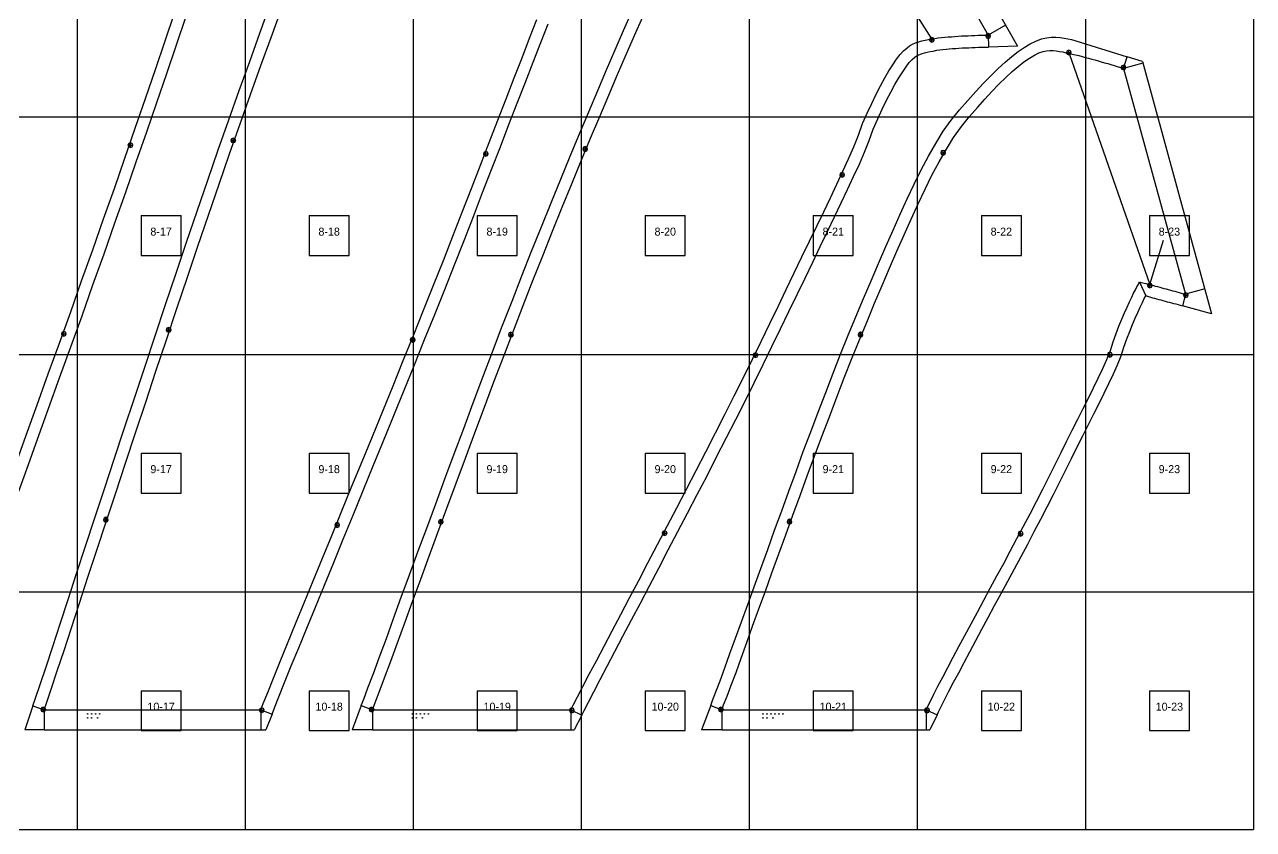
# Model space of a CAD drawing. Header units: metres. Extents: x 0 to 4830, y -2970 to 0.
# Drawn here: x 3294 to 4830, y -2970 to -1964 of the extents above; entities that cross this region are included whole.
import ezdxf
from ezdxf.enums import TextEntityAlignment as Align

# ---------------------------------------------------------------- set-up
doc = ezdxf.new("R2010")
doc.units = ezdxf.units.M
for name, color, linetype in [('default', 7, 'Continuous'), ('mcircles', 7, 'Continuous'), ('TEXTLAYER', 7, 'Continuous')]:
    doc.layers.add(name, color=color, linetype=linetype)

msp = doc.modelspace()

# ---------------------------------------------------------------- linework, layer by layer
at = {"color": 9}
for p, q in [((3360, -1782), (3360, -2079)), ((3360, -1782), (3360, -2079)), ((3570, -1782), (3570, -2079)), ((3570, -1782), (3570, -2079)), ((3780, -1782), (3780, -2079)), ((3780, -1782), (3780, -2079)), ((3990, -1782), (3990, -2079)), ((3990, -1782), (3990, -2079)), ((4200, -1782), (4200, -2079)), ((4200, -1782), (4200, -2079)), ((4410, -1782), (4410, -2079)), ((4410, -1782), (4410, -2079)), ((4620, -1782), (4620, -2079)), ((4620, -1782), (4620, -2079)), ((4830, -1782), (4830, -2079)), ((3150, -2079), (3360, -2079)), ((3150, -2079), (3360, -2079)), ((3360, -2079), (3570, -2079)), ((3360, -2079), (3360, -2376)), ((3360, -2079), (3570, -2079)), ((3360, -2079), (3360, -2376)), ((3570, -2079), (3780, -2079)), ((3570, -2079), (3570, -2376)), ((3570, -2079), (3780, -2079)), ((3570, -2079), (3570, -2376)), ((3780, -2079), (3990, -2079)), ((3780, -2079), (3780, -2376)), ((3780, -2079), (3990, -2079)), ((3780, -2079), (3780, -2376)), ((3990, -2079), (4200, -2079)), ((3990, -2079), (3990, -2376)), ((3990, -2079), (4200, -2079)), ((3990, -2079), (3990, -2376)), ((4200, -2079), (4410, -2079)), ((4200, -2079), (4200, -2376)), ((4200, -2079), (4410, -2079)), ((4200, -2079), (4200, -2376)), ((4410, -2079), (4620, -2079)), ((4410, -2079), (4410, -2376)), ((4410, -2079), (4620, -2079)), ((4410, -2079), (4410, -2376)), ((4620, -2079), (4830, -2079)), ((4620, -2079), (4620, -2376)), ((4620, -2079), (4830, -2079)), ((4620, -2079), (4620, -2376)), ((4830, -2079), (4830, -2376)), ((3440, -2202.5), (3490, -2202.5)), ((3440, -2202.5), (3440, -2252.5)), ((3490, -2252.5), (3490, -2202.5)), ((3650, -2202.5), (3700, -2202.5)), ((3650, -2202.5), (3650, -2252.5)), ((3700, -2252.5), (3700, -2202.5)), ((3860, -2202.5), (3910, -2202.5)), ((3860, -2202.5), (3860, -2252.5)), ((3910, -2252.5), (3910, -2202.5)), ((4070, -2202.5), (4120, -2202.5)), ((4070, -2202.5), (4070, -2252.5)), ((4120, -2252.5), (4120, -2202.5)), ((4280, -2202.5), (4330, -2202.5)), ((4280, -2202.5), (4280, -2252.5)), ((4330, -2252.5), (4330, -2202.5)), ((4490, -2202.5), (4540, -2202.5)), ((4490, -2202.5), (4490, -2252.5)), ((4540, -2252.5), (4540, -2202.5)), ((4700, -2202.5), (4750, -2202.5)), ((4700, -2202.5), (4700, -2252.5)), ((4750, -2252.5), (4750, -2202.5)), ((3440, -2252.5), (3490, -2252.5)), ((3650, -2252.5), (3700, -2252.5)), ((3860, -2252.5), (3910, -2252.5)), ((4070, -2252.5), (4120, -2252.5)), ((4280, -2252.5), (4330, -2252.5)), ((4490, -2252.5), (4540, -2252.5)), ((4700, -2252.5), (4750, -2252.5)), ((3150, -2376), (3360, -2376)), ((3150, -2376), (3360, -2376)), ((3360, -2376), (3570, -2376)), ((3360, -2376), (3360, -2673)), ((3360, -2376), (3570, -2376)), ((3360, -2376), (3360, -2673)), ((3570, -2376), (3780, -2376)), ((3570, -2376), (3570, -2673)), ((3570, -2376), (3780, -2376)), ((3570, -2376), (3570, -2673)), ((3780, -2376), (3990, -2376)), ((3780, -2376), (3780, -2673)), ((3780, -2376), (3990, -2376)), ((3780, -2376), (3780, -2673)), ((3990, -2376), (4200, -2376)), ((3990, -2376), (3990, -2673)), ((3990, -2376), (4200, -2376)), ((3990, -2376), (3990, -2673)), ((4200, -2376), (4410, -2376)), ((4200, -2376), (4200, -2673)), ((4200, -2376), (4410, -2376)), ((4200, -2376), (4200, -2673)), ((4410, -2376), (4620, -2376)), ((4410, -2376), (4410, -2673)), ((4410, -2376), (4620, -2376)), ((4410, -2376), (4410, -2673)), ((4620, -2376), (4830, -2376)), ((4620, -2376), (4620, -2673)), ((4620, -2376), (4830, -2376)), ((4620, -2376), (4620, -2673)), ((4830, -2376), (4830, -2673)), ((3440, -2499.5), (3490, -2499.5)), ((3440, -2499.5), (3440, -2549.5)), ((3490, -2549.5), (3490, -2499.5)), ((3650, -2499.5), (3700, -2499.5)), ((3650, -2499.5), (3650, -2549.5)), ((3700, -2549.5), (3700, -2499.5)), ((3860, -2499.5), (3910, -2499.5)), ((3860, -2499.5), (3860, -2549.5)), ((3910, -2549.5), (3910, -2499.5)), ((4070, -2499.5), (4120, -2499.5)), ((4070, -2499.5), (4070, -2549.5)), ((4120, -2549.5), (4120, -2499.5)), ((4280, -2499.5), (4330, -2499.5)), ((4280, -2499.5), (4280, -2549.5)), ((4330, -2549.5), (4330, -2499.5)), ((4490, -2499.5), (4540, -2499.5)), ((4490, -2499.5), (4490, -2549.5)), ((4540, -2549.5), (4540, -2499.5)), ((4700, -2499.5), (4750, -2499.5)), ((4700, -2499.5), (4700, -2549.5)), ((4750, -2549.5), (4750, -2499.5)), ((3440, -2549.5), (3490, -2549.5)), ((3650, -2549.5), (3700, -2549.5)), ((3860, -2549.5), (3910, -2549.5)), ((4070, -2549.5), (4120, -2549.5)), ((4280, -2549.5), (4330, -2549.5)), ((4490, -2549.5), (4540, -2549.5)), ((4700, -2549.5), (4750, -2549.5)), ((3150, -2673), (3360, -2673)), ((3150, -2673), (3360, -2673)), ((3360, -2673), (3570, -2673)), ((3360, -2673), (3360, -2970)), ((3360, -2673), (3570, -2673)), ((3360, -2673), (3360, -2970)), ((3570, -2673), (3780, -2673)), ((3570, -2673), (3570, -2970)), ((3570, -2673), (3780, -2673)), ((3570, -2673), (3570, -2970)), ((3780, -2673), (3990, -2673)), ((3780, -2673), (3780, -2970)), ((3780, -2673), (3990, -2673)), ((3780, -2673), (3780, -2970)), ((3990, -2673), (4200, -2673)), ((3990, -2673), (3990, -2970)), ((3990, -2673), (4200, -2673)), ((3990, -2673), (3990, -2970)), ((4200, -2673), (4410, -2673)), ((4200, -2673), (4200, -2970)), ((4200, -2673), (4410, -2673)), ((4200, -2673), (4200, -2970)), ((4410, -2673), (4620, -2673)), ((4410, -2673), (4410, -2970)), ((4410, -2673), (4620, -2673)), ((4410, -2673), (4410, -2970)), ((4620, -2673), (4830, -2673)), ((4620, -2673), (4620, -2970)), ((4620, -2673), (4830, -2673)), ((4620, -2673), (4620, -2970)), ((4830, -2673), (4830, -2970)), ((3440, -2796.5), (3490, -2796.5)), ((3440, -2796.5), (3440, -2846.5)), ((3490, -2846.5), (3490, -2796.5)), ((3650, -2796.5), (3700, -2796.5)), ((3650, -2796.5), (3650, -2846.5)), ((3700, -2846.5), (3700, -2796.5)), ((3860, -2796.5), (3910, -2796.5)), ((3860, -2796.5), (3860, -2846.5)), ((3910, -2846.5), (3910, -2796.5)), ((4070, -2796.5), (4120, -2796.5)), ((4070, -2796.5), (4070, -2846.5)), ((4120, -2846.5), (4120, -2796.5)), ((4280, -2796.5), (4330, -2796.5)), ((4280, -2796.5), (4280, -2846.5)), ((4330, -2846.5), (4330, -2796.5)), ((4490, -2796.5), (4540, -2796.5)), ((4490, -2796.5), (4490, -2846.5)), ((4540, -2846.5), (4540, -2796.5)), ((4700, -2796.5), (4750, -2796.5)), ((4700, -2796.5), (4700, -2846.5)), ((4750, -2846.5), (4750, -2796.5)), ((3440, -2846.5), (3490, -2846.5)), ((3650, -2846.5), (3700, -2846.5)), ((3860, -2846.5), (3910, -2846.5)), ((4070, -2846.5), (4120, -2846.5)), ((4280, -2846.5), (4330, -2846.5)), ((4490, -2846.5), (4540, -2846.5)), ((4700, -2846.5), (4750, -2846.5)), ((3150, -2970), (3360, -2970)), ((3360, -2970), (3570, -2970)), ((3570, -2970), (3780, -2970)), ((3780, -2970), (3990, -2970)), ((3990, -2970), (4200, -2970)), ((4200, -2970), (4410, -2970)), ((4410, -2970), (4620, -2970)), ((4620, -2970), (4830, -2970))]:
    msp.add_line(p, q, dxfattribs=at)
at = {"layer": 'default', "color": 7, "linetype": 'Continuous'}
for p, q in [((4380.3, -1716.7), (4535.2, -1990.8)), ((4268.2, -1730), (4427.9, -1981.5)), ((4359.9, -1731.5), (4498.5, -1976.7)), ((3470, -1984.1), (3481.8, -1949.4)), ((3588.4, -1974.5), (3600.8, -1939.9)), ((3602.5, -1979.6), (3615, -1945)), ((4042.8, -1971.1), (4053.2, -1947.9)), ((3484.1, -1989), (3496, -1954.2)), ((3925.5, -1980.7), (3934.6, -1957.4)), ((3939.5, -1986.2), (3948.6, -1962.8)), ((4056.6, -1977.1), (4066.9, -1954.1)), ((4520.2, -1964.4), (4498.5, -1976.7)), ((3575.7, -2010), (3588.4, -1974.5)), ((3589.8, -2015), (3602.5, -1979.6)), ((3916, -2005.1), (3925.5, -1980.7)), ((4032.3, -1995.2), (4042.8, -1971.1)), ((4046.1, -2001.1), (4056.6, -1977.1)), ((4426, -1980.5), (4425.1, -1982.7)), ((4428.1, -1979.7), (4426, -1980.5)), ((4427.9, -1981.5), (4432, -1980.9)), ((4430.3, -1980.5), (4428.1, -1979.7)), ((4428.1, -1985.7), (4428.1, -1979.7)), ((4431.1, -1982.7), (4430.3, -1980.5)), ((4432, -1980.9), (4436.2, -1980.4)), ((4436.2, -1980.4), (4440.3, -1979.9)), ((4440.3, -1979.9), (4444.4, -1979.5)), ((4444.4, -1979.5), (4448.6, -1979.1)), ((4448.6, -1979.1), (4452.7, -1978.8)), ((4452.7, -1978.8), (4456.9, -1978.5)), ((4456.9, -1978.5), (4461, -1978.2)), ((4461, -1978.2), (4465.2, -1977.9)), ((4465.2, -1977.9), (4469.3, -1977.7)), ((4469.3, -1977.7), (4473.5, -1977.5)), ((4473.5, -1977.5), (4477.7, -1977.3)), ((4477.7, -1977.3), (4481.8, -1977.2)), ((4481.8, -1977.2), (4486, -1977)), ((4486, -1977), (4490.2, -1976.9)), ((4490.2, -1976.9), (4494.3, -1976.8)), ((4494.3, -1976.8), (4498.5, -1976.7)), ((4496.4, -1975.8), (4495.5, -1977.9)), ((4495.5, -1977.9), (4496.4, -1980)), ((4495.5, -1977.9), (4501.5, -1977.9)), ((4498.5, -1974.9), (4496.4, -1975.8)), ((4496.4, -1980), (4498.5, -1980.9)), ((4500.6, -1975.8), (4498.5, -1974.9)), ((4498.5, -1980.9), (4498.5, -1974.9)), ((4498.5, -1976.7), (4498.8, -1991.7)), ((4498.5, -1980.9), (4500.6, -1980)), ((4501.5, -1977.9), (4500.6, -1975.8)), ((4500.6, -1980), (4501.5, -1977.9)), ((4565.2, -1981.5), (4571.4, -1980.1)), ((4571.4, -1980.1), (4577.5, -1979.4)), ((4577.5, -1979.4), (4583.2, -1979.4)), ((4583.2, -1979.4), (4588.5, -1979.9)), ((4588.5, -1979.9), (4593.4, -1980.6)), ((4593.4, -1980.6), (4598, -1981.4)), ((3457.8, -2019.7), (3470, -1984.1)), ((3472, -2024.6), (3484.1, -1989)), ((3930, -2010.5), (3939.5, -1986.2)), ((4021.6, -2020.1), (4032.3, -1995.2)), ((4392.9, -1996.3), (4397.1, -1992.5)), ((4397.1, -1992.5), (4400.4, -1990.1)), ((4400.4, -1990.1), (4404, -1988.1)), ((4404, -1988.1), (4407.8, -1986.5)), ((4407.8, -1986.5), (4411.7, -1985.2)), ((4411.7, -1985.2), (4415.7, -1984)), ((4415.7, -1984), (4419.7, -1983.1)), ((4419.7, -1983.1), (4423.8, -1982.2)), ((4423.8, -1982.2), (4427.9, -1981.5)), ((4425.1, -1982.7), (4426, -1984.8)), ((4425.1, -1982.7), (4431.1, -1982.7)), ((4426, -1984.8), (4428.1, -1985.7)), ((4428.1, -1985.7), (4430.3, -1984.8)), ((4429.8, -1996.9), (4434.2, -1995.7)), ((4430.3, -1984.8), (4431.1, -1982.7)), ((4434.2, -1995.7), (4438.1, -1995.3)), ((4438.1, -1995.3), (4442, -1994.8)), ((4442, -1994.8), (4445.9, -1994.4)), ((4445.9, -1994.4), (4449.9, -1994)), ((4449.9, -1994), (4453.9, -1993.7)), ((4453.9, -1993.7), (4458, -1993.4)), ((4458, -1993.4), (4462, -1993.2)), ((4462, -1993.2), (4466.1, -1992.9)), ((4466.1, -1992.9), (4470.1, -1992.7)), ((4470.1, -1992.7), (4474.2, -1992.5)), ((4474.2, -1992.5), (4478.3, -1992.3)), ((4478.3, -1992.3), (4482.4, -1992.2)), ((4482.4, -1992.2), (4486.5, -1992)), ((4486.5, -1992), (4490.6, -1991.9)), ((4490.6, -1991.9), (4494.7, -1991.8)), ((4494.7, -1991.8), (4498.8, -1991.7)), ((4535.2, -1990.8), (4498.8, -1991.7)), ((4536.2, -1997.4), (4543.7, -1992.2)), ((4543.7, -1992.2), (4551.2, -1987.7)), ((4551.2, -1987.7), (4558, -1984.3)), ((4558, -1984.3), (4565.2, -1981.5)), ((4571.4, -1996.3), (4575.5, -1995.9)), ((4575.5, -1995.9), (4579.6, -1996.1)), ((4579.6, -1996.1), (4583.7, -1996.5)), ((4599.3, -1995.6), (4597.1, -1996.5)), ((4598, -1981.4), (4602.5, -1982.4)), ((4601.4, -1996.5), (4599.3, -1995.6)), ((4599.3, -2001.6), (4599.3, -1995.6)), ((4602.5, -1982.4), (4606.9, -1983.4)), ((3562.7, -2046.1), (3575.7, -2010)), ((3906.2, -2030.3), (3916, -2005.1)), ((3920.2, -2035.7), (3930, -2010.5)), ((4035.4, -2026), (4046.1, -2001.1)), ((4379.5, -2013.8), (4384.1, -2006.9)), ((4384.1, -2006.9), (4388.7, -2001)), ((4388.7, -2001), (4392.9, -1996.3)), ((4396, -2016.3), (4400, -2011)), ((4400, -2011), (4403.6, -2007.1)), ((4403.6, -2007.1), (4406.7, -2004.3)), ((4406.7, -2004.3), (4408.5, -2003)), ((4408.5, -2003), (4410.6, -2002)), ((4410.6, -2002), (4413.1, -2001)), ((4413.1, -2001), (4415.9, -2000)), ((4415.9, -2000), (4419.1, -1999.1)), ((4419.1, -1999.1), (4422.5, -1998.3)), ((4422.5, -1998.3), (4426.1, -1997.5)), ((4426.1, -1997.5), (4429.8, -1996.9)), ((4511.2, -2018.5), (4519.9, -2010.6)), ((4519.9, -2010.6), (4528.2, -2003.6)), ((4528.2, -2003.6), (4536.2, -1997.4)), ((4536.1, -2016.1), (4543.3, -2010.4)), ((4543.3, -2010.4), (4550, -2005.8)), ((4550, -2005.8), (4556.3, -2002)), ((4556.3, -2002), (4561.9, -1999.1)), ((4561.9, -1999.1), (4567.3, -1997.2)), ((4567.3, -1997.2), (4571.4, -1996.3)), ((4583.7, -1996.5), (4587.7, -1997.1)), ((4587.7, -1997.1), (4591.7, -1997.9)), ((4591.7, -1997.9), (4595.6, -1998.8)), ((4595.6, -1998.8), (4599.6, -1999.7)), ((4597.1, -1996.5), (4596.3, -1998.6)), ((4596.3, -1998.6), (4597.1, -2000.7)), ((4596.3, -1998.6), (4602.3, -1998.6)), ((4597.1, -2000.7), (4599.3, -2001.6)), ((4599.3, -2001.6), (4601.4, -2000.7)), ((4599.6, -1999.7), (4700.4, -2288.6)), ((4599.6, -1999.7), (4603.7, -2000.6)), ((4602.3, -1998.6), (4601.4, -1996.5)), ((4601.4, -2000.7), (4602.3, -1998.6)), ((4603.7, -2000.6), (4607.7, -2001.5)), ((4607.7, -2001.5), (4611.8, -2002.5)), ((4611.8, -2002.5), (4615.8, -2003.5)), ((4615.8, -2003.5), (4619.8, -2004.6)), ((4619.8, -2004.6), (4623.9, -2005.7)), ((4623.9, -2005.7), (4627.9, -2006.8)), ((4627.9, -2006.8), (4631.9, -2007.9)), ((4631.9, -2007.9), (4635.9, -2009)), ((4635.9, -2009), (4639.9, -2010.2)), ((4639.9, -2010.2), (4643.9, -2011.3)), ((4643.9, -2011.3), (4647.9, -2012.5)), ((4667.8, -2018.5), (4672.2, -2004.1)), ((4691.4, -2009.9), (4672.2, -2004.1)), ((4691.4, -2009.9), (4777.8, -2325.2)), ((3445.4, -2056), (3457.8, -2019.7)), ((3459.6, -2060.9), (3472, -2024.6)), ((3576.9, -2051.2), (3589.8, -2015)), ((4010.6, -2046), (4021.6, -2020.1)), ((4024.4, -2051.8), (4035.4, -2026)), ((4369.3, -2030.4), (4374.5, -2021.6)), ((4374.5, -2021.6), (4379.5, -2013.8)), ((4387, -2030.1), (4391.7, -2022.6)), ((4391.7, -2022.6), (4396, -2016.3)), ((4502.1, -2027.3), (4511.2, -2018.5)), ((4520.4, -2029.9), (4528.4, -2022.5)), ((4528.4, -2022.5), (4536.1, -2016.1)), ((4647.9, -2012.5), (4651.9, -2013.7)), ((4651.9, -2013.7), (4655.9, -2014.9)), ((4655.9, -2014.9), (4659.9, -2016)), ((4659.9, -2016), (4663.8, -2017.2)), ((4663.8, -2017.2), (4667.8, -2018.5)), ((4665.4, -2015.2), (4664.5, -2017.3)), ((4664.5, -2017.3), (4665.4, -2019.4)), ((4664.5, -2017.3), (4670.5, -2017.3)), ((4667.5, -2014.3), (4665.4, -2015.2)), ((4665.4, -2019.4), (4667.5, -2020.3)), ((4669.6, -2015.2), (4667.5, -2014.3)), ((4667.5, -2020.3), (4667.5, -2014.3)), ((4667.5, -2020.3), (4669.6, -2019.4)), ((4691.9, -2011.8), (4667.8, -2018.5)), ((4667.8, -2018.5), (4745.1, -2300.8)), ((4670.5, -2017.3), (4669.6, -2015.2)), ((4669.6, -2019.4), (4670.5, -2017.3)), ((3896.1, -2056.4), (3906.2, -2030.3)), ((3910.1, -2061.8), (3920.2, -2035.7)), ((4358.5, -2050.8), (4364, -2040.1)), ((4364, -2040.1), (4369.3, -2030.4)), ((4376.8, -2048), (4382, -2038.6)), ((4382, -2038.6), (4387, -2030.1)), ((4483.1, -2047.2), (4492.7, -2036.8)), ((4492.7, -2036.8), (4502.1, -2027.3)), ((4503.2, -2047.1), (4512, -2038.1)), ((4512, -2038.1), (4520.4, -2029.9)), ((3432.8, -2093), (3445.4, -2056)), ((3549.6, -2082.9), (3562.7, -2046.1)), ((3563.8, -2087.9), (3576.9, -2051.2)), ((3885.7, -2083.3), (3896.1, -2056.4)), ((3999.4, -2072.6), (4010.6, -2046)), ((4013.2, -2078.4), (4024.4, -2051.8)), ((4353, -2062.3), (4358.5, -2050.8)), ((4371.5, -2058.3), (4376.8, -2048)), ((4473.3, -2058.5), (4483.1, -2047.2)), ((4485.1, -2067.5), (4494.2, -2056.9)), ((4494.2, -2056.9), (4503.2, -2047.1)), ((3447, -2097.8), (3459.6, -2060.9)), ((3899.7, -2088.7), (3910.1, -2061.8)), ((3987.9, -2100.1), (3999.4, -2072.6)), ((4347.3, -2074.5), (4353, -2062.3)), ((4360.5, -2081.6), (4366.1, -2069.6)), ((4366.1, -2069.6), (4371.5, -2058.3)), ((4452.3, -2083), (4462.7, -2070.1)), ((4462.7, -2070.1), (4473.3, -2058.5)), ((4475.1, -2078.6), (4485.1, -2067.5)), ((3536.5, -2120.4), (3549.6, -2082.9)), ((3550.6, -2125.4), (3563.8, -2087.9)), ((3875, -2111), (3885.7, -2083.3)), ((4001.8, -2105.8), (4013.2, -2078.4)), ((4336.3, -2101.7), (4341.5, -2087.5)), ((4341.5, -2087.5), (4347.3, -2074.5)), ((4354.8, -2094.4), (4360.5, -2081.6)), ((4442.5, -2097), (4452.3, -2083)), ((4465, -2091), (4475.1, -2078.6)), ((3419.8, -2130.5), (3432.8, -2093)), ((3434, -2135.3), (3447, -2097.8)), ((3889, -2116.4), (3899.7, -2088.7)), ((3976.3, -2128.2), (3987.9, -2100.1)), ((4330.6, -2116.4), (4336.3, -2101.7)), ((4349.7, -2108.5), (4354.8, -2094.4)), ((4433.2, -2112.2), (4442.5, -2097)), ((4455.4, -2104.7), (4465, -2091)), ((3424.5, -2112.4), (3423.6, -2114.5)), ((3423.6, -2114.5), (3424.5, -2116.6)), ((3423.6, -2114.5), (3429.6, -2114.5)), ((3426.6, -2111.5), (3424.5, -2112.4)), ((3424.5, -2116.6), (3426.6, -2117.5)), ((3428.7, -2112.4), (3426.6, -2111.5)), ((3426.6, -2117.5), (3426.6, -2111.5)), ((3426.6, -2117.5), (3428.7, -2116.6)), ((3429.6, -2114.5), (3428.7, -2112.4)), ((3428.7, -2116.6), (3429.6, -2114.5)), ((3553.1, -2106.6), (3552.2, -2108.7)), ((3552.2, -2108.7), (3553.1, -2110.8)), ((3552.2, -2108.7), (3558.2, -2108.7)), ((3555.2, -2105.7), (3553.1, -2106.6)), ((3553.1, -2110.8), (3555.2, -2111.7)), ((3557.3, -2106.6), (3555.2, -2105.7)), ((3555.2, -2111.7), (3555.2, -2105.7)), ((3555.2, -2111.7), (3557.3, -2110.8)), ((3558.2, -2108.7), (3557.3, -2106.6)), ((3557.3, -2110.8), (3558.2, -2108.7)), ((3864, -2139.3), (3875, -2111)), ((3878, -2144.8), (3889, -2116.4)), ((3990.1, -2133.9), (4001.8, -2105.8)), ((3992.8, -2117.1), (3991.9, -2119.2)), ((3994.9, -2116.2), (3992.8, -2117.1)), ((3997.1, -2117.1), (3994.9, -2116.2)), ((3994.9, -2122.2), (3994.9, -2116.2)), ((3997.9, -2119.2), (3997.1, -2117.1)), ((4324.1, -2131.5), (4330.6, -2116.4)), ((4344.1, -2123), (4349.7, -2108.5)), ((4424, -2128.3), (4433.2, -2112.2)), ((4446.3, -2119.5), (4455.4, -2104.7)), ((3406.6, -2168.4), (3419.8, -2130.5)), ((3523.3, -2158.3), (3536.5, -2120.4)), ((3537.4, -2163.3), (3550.6, -2125.4)), ((3868.6, -2123.1), (3867.8, -2125.2)), ((3867.8, -2125.2), (3868.6, -2127.3)), ((3867.8, -2125.2), (3873.8, -2125.2)), ((3870.8, -2122.2), (3868.6, -2123.1)), ((3868.6, -2127.3), (3870.8, -2128.2)), ((3872.9, -2123.1), (3870.8, -2122.2)), ((3870.8, -2128.2), (3870.8, -2122.2)), ((3870.8, -2128.2), (3872.9, -2127.3)), ((3873.8, -2125.2), (3872.9, -2123.1)), ((3872.9, -2127.3), (3873.8, -2125.2)), ((3964.4, -2157), (3976.3, -2128.2)), ((3978.3, -2162.7), (3990.1, -2133.9)), ((3991.9, -2119.2), (3992.8, -2121.3)), ((3991.9, -2119.2), (3997.9, -2119.2)), ((3992.8, -2121.3), (3994.9, -2122.2)), ((3994.9, -2122.2), (3997.1, -2121.3)), ((3997.1, -2121.3), (3997.9, -2119.2)), ((4316.8, -2147), (4324.1, -2131.5)), ((4337.6, -2138), (4344.1, -2123)), ((4414.9, -2145.3), (4424, -2128.3)), ((4437.2, -2135.3), (4446.3, -2119.5)), ((4440.3, -2121.7), (4439.4, -2123.9)), ((4439.4, -2123.9), (4440.3, -2126)), ((4439.4, -2123.9), (4445.4, -2123.9)), ((4442.4, -2120.9), (4440.3, -2121.7)), ((4440.3, -2126), (4442.4, -2126.9)), ((4444.5, -2121.7), (4442.4, -2120.9)), ((4442.4, -2126.9), (4442.4, -2120.9)), ((4442.4, -2126.9), (4444.5, -2126)), ((4445.4, -2123.9), (4444.5, -2121.7)), ((4444.5, -2126), (4445.4, -2123.9)), ((3420.8, -2173.3), (3434, -2135.3)), ((3852.8, -2168.4), (3864, -2139.3)), ((3866.8, -2173.8), (3878, -2144.8)), ((4309.3, -2163.2), (4316.8, -2147)), ((4313.9, -2149.4), (4313.1, -2151.5)), ((4316.1, -2148.5), (4313.9, -2149.4)), ((4318.2, -2149.4), (4316.1, -2148.5)), ((4316.1, -2154.5), (4316.1, -2148.5)), ((4319.1, -2151.5), (4318.2, -2149.4)), ((4330.4, -2153.5), (4337.6, -2138)), ((4406.1, -2163.1), (4414.9, -2145.3)), ((4428.3, -2152), (4437.2, -2135.3)), ((3510.1, -2196.8), (3523.3, -2158.3)), ((3524.3, -2201.8), (3537.4, -2163.3)), ((3952.4, -2186.5), (3964.4, -2157)), ((3966.2, -2192.1), (3978.3, -2162.7)), ((4301.4, -2180.1), (4309.3, -2163.2)), ((4313.1, -2151.5), (4313.9, -2153.6)), ((4313.1, -2151.5), (4319.1, -2151.5)), ((4313.9, -2153.6), (4316.1, -2154.5)), ((4316.1, -2154.5), (4318.2, -2153.6)), ((4318.2, -2153.6), (4319.1, -2151.5)), ((4322.8, -2169.7), (4330.4, -2153.5)), ((4397.3, -2181.6), (4406.1, -2163.1)), ((4419.6, -2169.5), (4428.3, -2152)), ((3393.1, -2206.7), (3406.6, -2168.4)), ((3407.3, -2211.6), (3420.8, -2173.3)), ((3841.3, -2198), (3852.8, -2168.4)), ((3855.3, -2203.4), (3866.8, -2173.8)), ((4293, -2197.6), (4301.4, -2180.1)), ((4314.9, -2186.6), (4322.8, -2169.7)), ((4411, -2187.9), (4419.6, -2169.5)), ((3940.2, -2216.4), (3952.4, -2186.5)), ((3954.1, -2222.1), (3966.2, -2192.1)), ((4306.5, -2204.1), (4314.9, -2186.6)), ((4388.6, -2200.8), (4397.3, -2181.6)), ((4402.2, -2206.9), (4411, -2187.9)), ((3379.5, -2245.3), (3393.1, -2206.7)), ((3496.9, -2235.5), (3510.1, -2196.8)), ((3511.1, -2240.5), (3524.3, -2201.8)), ((3829.7, -2228.1), (3841.3, -2198)), ((3843.7, -2233.5), (3855.3, -2203.4)), ((4284.3, -2215.8), (4293, -2197.6)), ((4297.8, -2222.3), (4306.5, -2204.1)), ((4379.7, -2220.7), (4388.6, -2200.8)), ((4393.4, -2226.7), (4402.2, -2206.9)), ((3393.7, -2250.1), (3407.3, -2211.6)), ((3927.9, -2247), (3940.2, -2216.4)), ((3941.9, -2252.6), (3954.1, -2222.1)), ((4275.2, -2234.6), (4284.3, -2215.8)), ((4288.7, -2241.1), (4297.8, -2222.3)), ((4370.6, -2241.2), (4379.7, -2220.7)), ((3483.7, -2274.5), (3496.9, -2235.5)), ((3497.8, -2279.5), (3511.1, -2240.5)), ((3817.7, -2258.7), (3829.7, -2228.1)), ((3831.7, -2264.1), (3843.7, -2233.5)), ((4265.8, -2254.1), (4275.2, -2234.6)), ((4279.4, -2260.6), (4288.7, -2241.1)), ((4361.4, -2262.3), (4370.6, -2241.2)), ((4384.4, -2247.1), (4393.4, -2226.7)), ((4700.4, -2288.6), (4717.5, -2233)), ((3365.7, -2284.1), (3379.5, -2245.3)), ((3379.9, -2288.9), (3393.7, -2250.1)), ((3915.7, -2277.9), (3927.9, -2247)), ((3929.7, -2283.5), (3941.9, -2252.6)), ((4256.2, -2274.2), (4265.8, -2254.1)), ((4375.2, -2268.2), (4384.4, -2247.1)), ((3805.4, -2289.6), (3817.7, -2258.7)), ((3819.4, -2295), (3831.7, -2264.1)), ((4269.7, -2280.7), (4279.4, -2260.6)), ((4352.2, -2284), (4361.4, -2262.3)), ((4366, -2289.8), (4375.2, -2268.2)), ((3352, -2323), (3365.7, -2284.1)), ((3470.4, -2313.6), (3483.7, -2274.5)), ((3484.6, -2318.6), (3497.8, -2279.5)), ((3903.6, -2309.3), (3915.7, -2277.9)), ((3917.5, -2314.8), (3929.7, -2283.5)), ((4246.2, -2294.8), (4256.2, -2274.2)), ((4259.7, -2301.3), (4269.7, -2280.7)), ((4342.8, -2306.2), (4352.2, -2284)), ((4685.9, -2288.9), (4687, -2286.9)), ((4687, -2286.9), (4687.7, -2285.8)), ((4687.6, -2285.8), (4695.5, -2302.6)), ((4687.7, -2285.7), (4688.5, -2285.9)), ((4687.7, -2285.7), (4687.7, -2285.7)), ((4687.7, -2285.8), (4687.7, -2285.7)), ((4688.5, -2285.9), (4689.9, -2286.2)), ((4689.9, -2286.2), (4691.6, -2286.6)), ((4691.6, -2286.6), (4693.6, -2287)), ((4693.6, -2287), (4695.7, -2287.5)), ((4695.7, -2287.5), (4698, -2288.1)), ((4698.5, -2287.7), (4697.6, -2289.8)), ((4700.6, -2286.8), (4698.5, -2287.7)), ((4702.8, -2287.7), (4700.6, -2286.8)), ((4700.6, -2292.8), (4700.6, -2286.8)), ((4703.6, -2289.8), (4702.8, -2287.7)), ((3366.2, -2327.8), (3379.9, -2288.9)), ((3793, -2320.8), (3805.4, -2289.6)), ((3807, -2326.2), (3819.4, -2295)), ((4236, -2316), (4246.2, -2294.8)), ((4249.5, -2322.5), (4259.7, -2301.3)), ((4356.6, -2312), (4366, -2289.8)), ((4677.9, -2304.5), (4680.3, -2299.4)), ((4680.3, -2299.4), (4682.5, -2295.1)), ((4682.5, -2295.1), (4684.4, -2291.6)), ((4684.4, -2291.6), (4685.9, -2288.9)), ((4693.6, -2306.3), (4695.5, -2302.6)), ((4695.5, -2302.6), (4696.5, -2302.9)), ((4696.5, -2302.9), (4698.9, -2303.8)), ((4697.6, -2289.8), (4698.5, -2291.9)), ((4697.6, -2289.8), (4703.6, -2289.8)), ((4698, -2288.1), (4700.4, -2288.6)), ((4698.5, -2291.9), (4700.6, -2292.8)), ((4700.4, -2288.6), (4702.7, -2289.3)), ((4700.5, -2293.4), (4700.7, -2293.2)), ((4700.6, -2292.8), (4702.8, -2291.9)), ((4702.7, -2289.3), (4705.2, -2290)), ((4702.8, -2291.9), (4703.6, -2289.8)), ((4705.2, -2290), (4707.8, -2290.7)), ((4707.8, -2290.7), (4710.3, -2291.3)), ((4710.3, -2291.3), (4712.9, -2292)), ((4712.9, -2292), (4715.5, -2292.7)), ((4715.5, -2292.7), (4718.2, -2293.5)), ((4718.2, -2293.5), (4720.8, -2294.2)), ((4720.8, -2294.2), (4723.5, -2294.9)), ((4723.5, -2294.9), (4726.2, -2295.6)), ((4726.2, -2295.6), (4728.9, -2296.4)), ((4728.9, -2296.4), (4731.6, -2297.1)), ((4731.6, -2297.1), (4734.3, -2297.8)), ((4734.3, -2297.8), (4737, -2298.6)), ((4737, -2298.6), (4739.7, -2299.3)), ((4739.7, -2299.3), (4742.4, -2300.1)), ((4745.1, -2300.8), (4741.2, -2315.3)), ((4742.4, -2300.1), (4745.1, -2300.8)), ((4743.3, -2299.8), (4742.5, -2301.9)), ((4742.5, -2301.9), (4743.3, -2304.1)), ((4742.5, -2301.9), (4748.5, -2301.9)), ((4745.5, -2298.9), (4743.3, -2299.8)), ((4769.3, -2294.2), (4745.1, -2300.8)), ((4747.6, -2299.8), (4745.5, -2298.9)), ((4745.5, -2304.9), (4745.5, -2298.9)), ((4748.5, -2301.9), (4747.6, -2299.8)), ((4747.6, -2304.1), (4748.5, -2301.9)), ((3457.4, -2352.8), (3470.4, -2313.6)), ((3471.6, -2357.7), (3484.6, -2318.6)), ((3891.4, -2340.9), (3903.6, -2309.3)), ((3905.3, -2346.5), (3917.5, -2314.8)), ((4225.5, -2337.6), (4236, -2316)), ((4333.3, -2328.9), (4342.8, -2306.2)), ((4347.2, -2334.7), (4356.6, -2312)), ((4668.9, -2324), (4672.2, -2316.8)), ((4672.2, -2316.8), (4675.1, -2310.3)), ((4675.1, -2310.3), (4677.9, -2304.5)), ((4685.5, -2323.5), (4688.5, -2317.1)), ((4688.5, -2317.1), (4691.2, -2311.3)), ((4691.2, -2311.3), (4693.6, -2306.3)), ((4698.9, -2303.8), (4701.4, -2304.5)), ((4701.4, -2304.5), (4703.9, -2305.1)), ((4703.9, -2305.1), (4706.4, -2305.8)), ((4706.4, -2305.8), (4709, -2306.5)), ((4709, -2306.5), (4711.6, -2307.2)), ((4711.6, -2307.2), (4714.3, -2307.9)), ((4714.3, -2307.9), (4716.9, -2308.7)), ((4716.9, -2308.7), (4719.6, -2309.4)), ((4719.6, -2309.4), (4722.2, -2310.1)), ((4722.2, -2310.1), (4724.9, -2310.8)), ((4724.9, -2310.8), (4727.6, -2311.6)), ((4727.6, -2311.6), (4730.3, -2312.3)), ((4730.3, -2312.3), (4733.1, -2313)), ((4733.1, -2313), (4735.8, -2313.8)), ((4735.8, -2313.8), (4738.5, -2314.5)), ((4738.5, -2314.5), (4741.2, -2315.3)), ((4777.8, -2325.2), (4741.2, -2315.3)), ((4743.3, -2304.1), (4745.5, -2304.9)), ((4745.5, -2304.9), (4747.6, -2304.1)), ((3338, -2361.8), (3352, -2323)), ((3352.2, -2366.6), (3366.2, -2327.8)), ((3780.3, -2352.2), (3793, -2320.8)), ((3794.3, -2357.6), (3807, -2326.2)), ((4239, -2344.1), (4249.5, -2322.5)), ((4323.7, -2352.1), (4333.3, -2328.9)), ((4662, -2340.7), (4665.5, -2332)), ((4665.5, -2332), (4668.9, -2324)), ((4678.9, -2338.7), (4682.3, -2330.7)), ((4682.3, -2330.7), (4685.5, -2323.5)), ((3341.3, -2348.2), (3340.4, -2350.3)), ((3343.4, -2347.3), (3341.3, -2348.2)), ((3345.5, -2348.2), (3343.4, -2347.3)), ((3343.4, -2353.3), (3343.4, -2347.3)), ((3346.4, -2350.3), (3345.5, -2348.2)), ((3472.3, -2343.2), (3471.4, -2345.3)), ((3471.4, -2345.3), (3472.3, -2347.4)), ((3471.4, -2345.3), (3477.4, -2345.3)), ((3474.4, -2342.3), (3472.3, -2343.2)), ((3472.3, -2347.4), (3474.4, -2348.3)), ((3476.6, -2343.2), (3474.4, -2342.3)), ((3474.4, -2348.3), (3474.4, -2342.3)), ((3474.4, -2348.3), (3476.6, -2347.4)), ((3477.4, -2345.3), (3476.6, -2343.2)), ((3476.6, -2347.4), (3477.4, -2345.3)), ((3879.2, -2372.7), (3891.4, -2340.9)), ((3893.1, -2378.3), (3905.3, -2346.5)), ((3900, -2349.2), (3899.2, -2351.4)), ((3902.2, -2348.4), (3900, -2349.2)), ((3904.3, -2349.2), (3902.2, -2348.4)), ((3902.2, -2354.4), (3902.2, -2348.4)), ((3905.2, -2351.4), (3904.3, -2349.2)), ((4214.8, -2359.7), (4225.5, -2337.6)), ((4228.3, -2366.2), (4239, -2344.1)), ((4336.8, -2349.3), (4335.9, -2351.4)), ((4338.9, -2348.4), (4336.8, -2349.3)), ((4337.6, -2357.8), (4347.2, -2334.7)), ((4341.1, -2349.3), (4338.9, -2348.4)), ((4338.9, -2354.4), (4338.9, -2348.4)), ((4341.9, -2351.4), (4341.1, -2349.3)), ((4658.3, -2350.1), (4662, -2340.7)), ((4671.7, -2356.7), (4675.4, -2347.4)), ((4675.4, -2347.4), (4678.9, -2338.7)), ((3324, -2400.5), (3338, -2361.8)), ((3340.4, -2350.3), (3341.3, -2352.4)), ((3340.4, -2350.3), (3346.4, -2350.3)), ((3341.3, -2352.4), (3343.4, -2353.3)), ((3343.4, -2353.3), (3345.5, -2352.4)), ((3345.5, -2352.4), (3346.4, -2350.3)), ((3444.5, -2391.8), (3457.4, -2352.8)), ((3458.6, -2396.8), (3471.6, -2357.7)), ((3767.6, -2383.8), (3780.3, -2352.2)), ((3777.2, -2355.8), (3776.3, -2357.9)), ((3776.3, -2357.9), (3777.2, -2360)), ((3776.3, -2357.9), (3782.3, -2357.9)), ((3779.3, -2354.9), (3777.2, -2355.8)), ((3777.2, -2360), (3779.3, -2360.9)), ((3779.3, -2360.9), (3779.3, -2354.9)), ((3781.5, -2355.8), (3779.3, -2354.9)), ((3779.3, -2360.9), (3781.5, -2360)), ((3782.3, -2357.9), (3781.5, -2355.8)), ((3781.5, -2360), (3782.3, -2357.9)), ((3781.6, -2389.2), (3794.3, -2357.6)), ((3899.2, -2351.4), (3900, -2353.5)), ((3899.2, -2351.4), (3905.2, -2351.4)), ((3900, -2353.5), (3902.2, -2354.4)), ((3902.2, -2354.4), (3904.3, -2353.5)), ((3904.3, -2353.5), (3905.2, -2351.4)), ((4203.9, -2382.1), (4214.8, -2359.7)), ((4314.2, -2375.7), (4323.7, -2352.1)), ((4328.1, -2381.3), (4337.6, -2357.8)), ((4335.9, -2351.4), (4336.8, -2353.6)), ((4335.9, -2351.4), (4341.9, -2351.4)), ((4336.8, -2353.6), (4338.9, -2354.4)), ((4338.9, -2354.4), (4341.1, -2353.6)), ((4341.1, -2353.6), (4341.9, -2351.4)), ((4651.5, -2371.3), (4654.6, -2360.2)), ((4654.6, -2360.2), (4658.3, -2350.1)), ((4668.1, -2366.9), (4671.7, -2356.7)), ((3338.2, -2405.3), (3352.2, -2366.6)), ((3867, -2404.7), (3879.2, -2372.7)), ((3880.9, -2410.2), (3893.1, -2378.3)), ((4205.7, -2374.7), (4204.8, -2376.9)), ((4204.8, -2376.9), (4205.7, -2379)), ((4204.8, -2376.9), (4210.8, -2376.9)), ((4207.8, -2373.9), (4205.7, -2374.7)), ((4205.7, -2379), (4207.8, -2379.9)), ((4210, -2374.7), (4207.8, -2373.9)), ((4207.8, -2379.9), (4207.8, -2373.9)), ((4207.8, -2379.9), (4210, -2379)), ((4210.8, -2376.9), (4210, -2374.7)), ((4210, -2379), (4210.8, -2376.9)), ((4217.4, -2388.7), (4228.3, -2366.2)), ((4304.8, -2399.6), (4314.2, -2375.7)), ((4646.9, -2382.4), (4651.5, -2371.3)), ((4648.6, -2374.2), (4647.7, -2376.4)), ((4647.7, -2376.4), (4648.6, -2378.5)), ((4647.7, -2376.4), (4653.7, -2376.4)), ((4650.7, -2373.4), (4648.6, -2374.2)), ((4648.6, -2378.5), (4650.7, -2379.4)), ((4652.8, -2374.2), (4650.7, -2373.4)), ((4650.7, -2379.4), (4650.7, -2373.4)), ((4650.7, -2379.4), (4652.8, -2378.5)), ((4653.7, -2376.4), (4652.8, -2374.2)), ((4652.8, -2378.5), (4653.7, -2376.4)), ((4660.3, -2389.1), (4664.9, -2378)), ((4664.9, -2378), (4668.1, -2366.9)), ((3431.6, -2430.6), (3444.5, -2391.8)), ((3754.9, -2415.5), (3767.6, -2383.8)), ((3768.9, -2420.9), (3781.6, -2389.2)), ((4192.7, -2404.9), (4203.9, -2382.1)), ((4206.2, -2411.4), (4217.4, -2388.7)), ((4318.7, -2405.2), (4328.1, -2381.3)), ((4636, -2405.7), (4641.7, -2393.8)), ((4641.7, -2393.8), (4646.9, -2382.4)), ((4655.1, -2400.5), (4660.3, -2389.1)), ((3310.2, -2439), (3324, -2400.5)), ((3324.4, -2443.8), (3338.2, -2405.3)), ((3445.8, -2435.6), (3458.6, -2396.8)), ((3855, -2436.7), (3867, -2404.7)), ((3869, -2442.2), (3880.9, -2410.2)), ((4181.3, -2427.8), (4192.7, -2404.9)), ((4295.5, -2423.8), (4304.8, -2399.6)), ((4309.4, -2429.4), (4318.7, -2405.2)), ((4630, -2417.9), (4636, -2405.7)), ((4649.4, -2412.4), (4655.1, -2400.5)), ((3742, -2447.1), (3754.9, -2415.5)), ((3756, -2452.5), (3768.9, -2420.9)), ((4194.8, -2434.4), (4206.2, -2411.4)), ((4286.1, -2448.3), (4295.5, -2423.8)), ((4623.7, -2430.6), (4630, -2417.9)), ((4637.1, -2437.3), (4643.4, -2424.6)), ((4643.4, -2424.6), (4649.4, -2412.4)), ((3296.5, -2477.1), (3310.2, -2439)), ((3418.9, -2469.1), (3431.6, -2430.6)), ((3433.1, -2474), (3445.8, -2435.6)), ((3843.1, -2468.6), (3855, -2436.7)), ((4169.6, -2451), (4181.3, -2427.8)), ((4183, -2457.6), (4194.8, -2434.4)), ((4300.1, -2453.9), (4309.4, -2429.4)), ((4617.2, -2443.7), (4623.7, -2430.6)), ((4630.6, -2450.4), (4637.1, -2437.3)), ((3310.7, -2481.9), (3324.4, -2443.8)), ((3729.1, -2478.6), (3742, -2447.1)), ((3743.1, -2484), (3756, -2452.5)), ((3857.1, -2474.1), (3869, -2442.2)), ((4157.7, -2474.3), (4169.6, -2451)), ((4276.8, -2473), (4286.1, -2448.3)), ((4290.8, -2478.5), (4300.1, -2453.9)), ((4610.4, -2457.1), (4617.2, -2443.7)), ((4623.8, -2463.8), (4630.6, -2450.4)), ((3406.4, -2507), (3418.9, -2469.1)), ((3831.3, -2500.3), (3843.1, -2468.6)), ((4171.2, -2480.9), (4183, -2457.6)), ((4596.4, -2485.1), (4603.5, -2470.9)), ((4603.5, -2470.9), (4610.4, -2457.1)), ((4616.9, -2477.7), (4623.8, -2463.8)), ((3283, -2514.6), (3296.5, -2477.1)), ((3297.2, -2519.4), (3310.7, -2481.9)), ((3420.6, -2511.9), (3433.1, -2474)), ((3716.2, -2509.9), (3729.1, -2478.6)), ((3730.2, -2515.3), (3743.1, -2484)), ((3845.3, -2505.8), (3857.1, -2474.1)), ((4145.7, -2497.7), (4157.7, -2474.3)), ((4159.2, -2504.3), (4171.2, -2480.9)), ((4267.5, -2497.6), (4276.8, -2473)), ((4281.4, -2503.2), (4290.8, -2478.5)), ((4589.2, -2499.6), (4596.4, -2485.1)), ((4609.8, -2491.8), (4616.9, -2477.7)), ((3819.7, -2531.7), (3831.3, -2500.3)), ((4133.8, -2521.2), (4145.7, -2497.7)), ((4258.4, -2522.4), (4267.5, -2497.6)), ((4581.8, -2514.4), (4589.2, -2499.6)), ((4602.6, -2506.3), (4609.8, -2491.8)), ((3394.1, -2544.2), (3406.4, -2507)), ((3408.3, -2549.1), (3420.6, -2511.9)), ((3703.5, -2540.9), (3716.2, -2509.9)), ((3717.5, -2546.3), (3730.2, -2515.3)), ((3833.7, -2537.2), (3845.3, -2505.8)), ((4147.2, -2527.8), (4159.2, -2504.3)), ((4272.4, -2527.9), (4281.4, -2503.2)), ((4574.3, -2529.4), (4581.8, -2514.4)), ((4595.2, -2521.1), (4602.6, -2506.3)), ((3283.9, -2556.3), (3297.2, -2519.4)), ((3808.2, -2562.7), (3819.7, -2531.7)), ((4121.6, -2544.6), (4133.8, -2521.2)), ((4135, -2551.2), (4147.2, -2527.8)), ((4249.4, -2547.1), (4258.4, -2522.4)), ((4263.4, -2552.6), (4272.4, -2527.9)), ((4566.7, -2544.6), (4574.3, -2529.4)), ((4587.7, -2536.1), (4595.2, -2521.1)), ((3382.2, -2580.5), (3394.1, -2544.2)), ((3691, -2571.5), (3703.5, -2540.9)), ((3705, -2576.9), (3717.5, -2546.3)), ((3822.2, -2568.2), (3833.7, -2537.2)), ((4109.4, -2567.9), (4121.6, -2544.6)), ((4240.5, -2571.7), (4249.4, -2547.1)), ((4558.9, -2559.9), (4566.7, -2544.6)), ((4580.1, -2551.3), (4587.7, -2536.1)), ((3396.4, -2585.5), (3408.3, -2549.1)), ((3797, -2593.2), (3808.2, -2562.7)), ((4122.8, -2574.5), (4135, -2551.2)), ((4254.4, -2577.2), (4263.4, -2552.6)), ((4550.9, -2575.4), (4558.9, -2559.9)), ((4572.3, -2566.6), (4580.1, -2551.3)), ((3396, -2579.7), (3393.9, -2580.6)), ((3396, -2585.7), (3396, -2579.7)), ((3398.1, -2580.6), (3396, -2579.7)), ((3678.7, -2601.5), (3691, -2571.5)), ((3692.7, -2606.9), (3705, -2576.9)), ((3811, -2598.6), (3822.2, -2568.2)), ((4097.3, -2591), (4109.4, -2567.9)), ((4110.7, -2597.6), (4122.8, -2574.5)), ((4231.7, -2596), (4240.5, -2571.7)), ((4245.6, -2601.5), (4254.4, -2577.2)), ((4542.7, -2590.9), (4550.9, -2575.4)), ((4564.3, -2582), (4572.3, -2566.6)), ((3370.6, -2615.8), (3382.2, -2580.5)), ((3384.8, -2620.7), (3396.4, -2585.5)), ((3393.9, -2580.6), (3393, -2582.7)), ((3393, -2582.7), (3393.9, -2584.8)), ((3393, -2582.7), (3399, -2582.7)), ((3393.9, -2584.8), (3396, -2585.7)), ((3396, -2585.7), (3398.1, -2584.8)), ((3399, -2582.7), (3398.1, -2580.6)), ((3398.1, -2584.8), (3399, -2582.7)), ((3682.8, -2587.3), (3682, -2589.4)), ((3682, -2589.4), (3682.8, -2591.5)), ((3682, -2589.4), (3688, -2589.4)), ((3685, -2586.4), (3682.8, -2587.3)), ((3682.8, -2591.5), (3685, -2592.4)), ((3687.1, -2587.3), (3685, -2586.4)), ((3685, -2592.4), (3685, -2586.4)), ((3685, -2592.4), (3687.1, -2591.5)), ((3688, -2589.4), (3687.1, -2587.3)), ((3687.1, -2591.5), (3688, -2589.4)), ((3786, -2622.9), (3797, -2593.2)), ((3812.4, -2583.4), (3811.5, -2585.5)), ((3811.5, -2585.5), (3812.4, -2587.6)), ((3811.5, -2585.5), (3817.5, -2585.5)), ((3814.5, -2582.5), (3812.4, -2583.4)), ((3812.4, -2587.6), (3814.5, -2588.5)), ((3814.5, -2588.5), (3814.5, -2582.5)), ((3816.6, -2583.4), (3814.5, -2582.5)), ((3814.5, -2588.5), (3816.6, -2587.6)), ((3817.5, -2585.5), (3816.6, -2583.4)), ((3816.6, -2587.6), (3817.5, -2585.5)), ((4085.3, -2613.9), (4097.3, -2591)), ((4248.1, -2583.1), (4247.2, -2585.2)), ((4247.2, -2585.2), (4248.1, -2587.3)), ((4247.2, -2585.2), (4253.2, -2585.2)), ((4250.2, -2582.2), (4248.1, -2583.1)), ((4248.1, -2587.3), (4250.2, -2588.2)), ((4250.2, -2588.2), (4250.2, -2582.2)), ((4252.4, -2583.1), (4250.2, -2582.2)), ((4250.2, -2588.2), (4252.4, -2587.3)), ((4253.2, -2585.2), (4252.4, -2583.1)), ((4252.4, -2587.3), (4253.2, -2585.2)), ((4534.5, -2606.4), (4542.7, -2590.9)), ((4556.1, -2597.5), (4564.3, -2582)), ((3666.7, -2630.8), (3678.7, -2601.5)), ((3680.7, -2636.2), (3692.7, -2606.9)), ((3800, -2628.3), (3811, -2598.6)), ((4092, -2597.4), (4091.2, -2599.6)), ((4091.2, -2599.6), (4092, -2601.7)), ((4091.2, -2599.6), (4097.2, -2599.6)), ((4094.2, -2596.6), (4092, -2597.4)), ((4092, -2601.7), (4094.2, -2602.6)), ((4096.3, -2597.4), (4094.2, -2596.6)), ((4094.2, -2602.6), (4094.2, -2596.6)), ((4094.2, -2602.6), (4096.3, -2601.7)), ((4097.2, -2599.6), (4096.3, -2597.4)), ((4096.3, -2601.7), (4097.2, -2599.6)), ((4098.7, -2620.6), (4110.7, -2597.6)), ((4223, -2620), (4231.7, -2596)), ((4236.9, -2625.5), (4245.6, -2601.5)), ((4526.2, -2622), (4534.5, -2606.4)), ((4537, -2598), (4536.1, -2600.2)), ((4536.1, -2600.2), (4537, -2602.3)), ((4536.1, -2600.2), (4542.1, -2600.2)), ((4539.1, -2597.2), (4537, -2598)), ((4537, -2602.3), (4539.1, -2603.2)), ((4541.2, -2598), (4539.1, -2597.2)), ((4539.1, -2603.2), (4539.1, -2597.2)), ((4539.1, -2603.2), (4541.2, -2602.3)), ((4542.1, -2600.2), (4541.2, -2598)), ((4541.2, -2602.3), (4542.1, -2600.2)), ((4547.9, -2613.1), (4556.1, -2597.5)), ((3359.4, -2649.8), (3370.6, -2615.8)), ((3373.6, -2654.7), (3384.8, -2620.7)), ((3775.4, -2651.7), (3786, -2622.9)), ((4073.4, -2636.5), (4085.3, -2613.9)), ((4086.9, -2643.2), (4098.7, -2620.6)), ((4214.4, -2643.6), (4223, -2620)), ((4228.4, -2649), (4236.9, -2625.5)), ((4517.9, -2637.5), (4526.2, -2622)), ((4539.7, -2628.6), (4547.9, -2613.1)), ((3655.1, -2659.2), (3666.7, -2630.8)), ((3669.1, -2664.6), (3680.7, -2636.2)), ((3789.4, -2657.2), (3800, -2628.3)), ((4061.8, -2658.7), (4073.4, -2636.5)), ((4509.5, -2653), (4517.9, -2637.5)), ((4531.4, -2644.1), (4539.7, -2628.6)), ((3348.8, -2682.3), (3359.4, -2649.8)), ((3363, -2687.2), (3373.6, -2654.7)), ((3765.2, -2679.5), (3775.4, -2651.7)), ((4075.3, -2665.3), (4086.9, -2643.2)), ((4206.1, -2666.5), (4214.4, -2643.6)), ((4220.1, -2672), (4228.4, -2649)), ((4501.2, -2668.3), (4509.5, -2653)), ((4523, -2659.5), (4531.4, -2644.1)), ((3643.9, -2686.6), (3655.1, -2659.2)), ((3657.8, -2692), (3669.1, -2664.6)), ((3779.2, -2685), (3789.4, -2657.2)), ((4050.4, -2680.4), (4061.8, -2658.7)), ((4063.9, -2687), (4075.3, -2665.3)), ((4198, -2688.9), (4206.1, -2666.5)), ((4493, -2683.4), (4501.2, -2668.3)), ((4514.7, -2674.9), (4523, -2659.5)), ((3338.9, -2712.9), (3348.8, -2682.3)), ((3353.1, -2717.8), (3363, -2687.2)), ((3633.1, -2712.8), (3643.9, -2686.6)), ((3755.5, -2706.1), (3765.2, -2679.5)), ((3769.5, -2711.5), (3779.2, -2685)), ((4039.4, -2701.4), (4050.4, -2680.4)), ((4052.9, -2708), (4063.9, -2687)), ((4212, -2694.3), (4220.1, -2672)), ((4485, -2698.4), (4493, -2683.4)), ((4506.5, -2690), (4514.7, -2674.9)), ((3647.1, -2718.2), (3657.8, -2692)), ((4028.8, -2721.6), (4039.4, -2701.4)), ((4190.2, -2710.3), (4198, -2688.9)), ((4204.2, -2715.8), (4212, -2694.3)), ((4477.1, -2713.1), (4485, -2698.4)), ((4498.5, -2704.9), (4506.5, -2690)), ((3329.7, -2741.2), (3338.9, -2712.9)), ((3343.9, -2746.1), (3353.1, -2717.8)), ((3623, -2737.4), (3633.1, -2712.8)), ((3746.5, -2731.1), (3755.5, -2706.1)), ((3760.4, -2736.5), (3769.5, -2711.5)), ((4042.2, -2728.2), (4052.9, -2708)), ((4182.8, -2730.9), (4190.2, -2710.3)), ((4196.8, -2736.3), (4204.2, -2715.8)), ((4469.4, -2727.4), (4477.1, -2713.1)), ((4490.6, -2719.6), (4498.5, -2704.9)), ((3637, -2742.8), (3647.1, -2718.2)), ((3738.1, -2754.3), (3746.5, -2731.1)), ((4018.6, -2740.9), (4028.8, -2721.6)), ((4032, -2747.5), (4042.2, -2728.2)), ((4175.9, -2750.2), (4182.8, -2730.9)), ((4462, -2741.4), (4469.4, -2727.4)), ((4483, -2733.9), (4490.6, -2719.6)), ((3321.2, -2766.6), (3329.7, -2741.2)), ((3335.3, -2771.5), (3343.9, -2746.1)), ((3613.6, -2760.1), (3623, -2737.4)), ((3627.6, -2765.5), (3637, -2742.8)), ((3752.1, -2759.7), (3760.4, -2736.5)), ((4008.9, -2759), (4018.6, -2740.9)), ((4022.4, -2765.7), (4032, -2747.5)), ((4189.9, -2755.7), (4196.8, -2736.3)), ((4454.9, -2754.8), (4462, -2741.4)), ((4468.4, -2761.2), (4475.6, -2747.8)), ((4475.6, -2747.8), (4483, -2733.9)), ((3605.3, -2780.8), (3613.6, -2760.1)), ((3730.3, -2775.1), (3738.1, -2754.3)), ((3744.2, -2780.5), (3752.1, -2759.7)), ((4000, -2775.8), (4008.9, -2759)), ((4169.5, -2768.1), (4175.9, -2750.2)), ((4183.5, -2773.6), (4189.9, -2755.7)), ((4448.1, -2767.6), (4454.9, -2754.8)), ((4461.7, -2774), (4468.4, -2761.2)), ((3313.8, -2788.6), (3321.2, -2766.6)), ((3328, -2793.5), (3335.3, -2771.5)), ((3619.3, -2786.2), (3627.6, -2765.5)), ((3723.5, -2793), (3730.3, -2775.1)), ((3992.2, -2791.1), (4000, -2775.8)), ((4013.5, -2782.5), (4022.4, -2765.7)), ((4163.5, -2784.2), (4169.5, -2768.1)), ((4177.4, -2789.6), (4183.5, -2773.6)), ((4441.7, -2779.6), (4448.1, -2767.6)), ((4455.3, -2786), (4461.7, -2774)), ((3308, -2806), (3313.8, -2788.6)), ((3322.1, -2810.8), (3328, -2793.5)), ((3598.3, -2798.6), (3605.3, -2780.8)), ((3612.3, -2804), (3619.3, -2786.2)), ((3718.2, -2807.2), (3723.5, -2793)), ((3737.5, -2798.4), (3744.2, -2780.5)), ((3985.5, -2804.3), (3992.2, -2791.1)), ((4005.6, -2797.8), (4013.5, -2782.5)), ((4158.2, -2798), (4163.5, -2784.2)), ((4172.2, -2803.5), (4177.4, -2789.6)), ((4430.7, -2800.9), (4435.8, -2790.8)), ((4435.8, -2790.8), (4441.7, -2779.6)), ((4449.3, -2797.1), (4455.3, -2786)), ((3304.7, -2815.6), (3308, -2806)), ((3592.7, -2812.7), (3598.3, -2798.6)), ((3606.7, -2818.1), (3612.3, -2804)), ((3715.2, -2815.1), (3718.2, -2807.2)), ((3732.2, -2812.6), (3737.5, -2798.4)), ((3980.1, -2814.7), (3985.5, -2804.3)), ((3998.9, -2811), (4005.6, -2797.8)), ((4151.8, -2815), (4154.1, -2808.9)), ((4154.1, -2808.9), (4158.2, -2798)), ((4168, -2814.4), (4172.2, -2803.5)), ((4422.9, -2816.6), (4426.3, -2809.7)), ((4426.3, -2809.7), (4430.7, -2800.9)), ((4439.9, -2816.1), (4444.3, -2807.3)), ((4444.3, -2807.3), (4449.3, -2797.1)), ((3304.7, -2815.6), (3294.7, -2845.5)), ((3304.7, -2815.6), (3318.9, -2820.5)), ((3315.6, -2818), (3314.8, -2820.1)), ((3314.8, -2820.1), (3315.6, -2822.2)), ((3314.8, -2820.1), (3320.8, -2820.1)), ((3317.8, -2817.1), (3315.6, -2818)), ((3315.6, -2822.2), (3317.8, -2823.1)), ((3319.9, -2818), (3317.8, -2817.1)), ((3317.8, -2823.1), (3317.8, -2817.1)), ((3317.8, -2823.1), (3319.9, -2822.2)), ((3318.9, -2820.5), (3322.1, -2810.8)), ((3318.9, -2820.5), (3589.6, -2820.5)), ((3318.9, -2820.5), (3318.9, -2845.5)), ((3320.8, -2820.1), (3319.9, -2818)), ((3319.9, -2822.2), (3320.8, -2820.1)), ((3588.6, -2818.8), (3587.7, -2820.9)), ((3587.7, -2820.9), (3593.7, -2820.9)), ((3587.7, -2820.9), (3588.6, -2823.1)), ((3590.7, -2817.9), (3588.6, -2818.8)), ((3588.6, -2823.1), (3590.7, -2823.9)), ((3589.6, -2820.5), (3592.7, -2812.7)), ((3589.6, -2820.5), (3603.6, -2825.9)), ((3589.6, -2820.5), (3589.6, -2845.5)), ((3592.8, -2818.8), (3590.7, -2817.9)), ((3590.7, -2823.9), (3590.7, -2817.9)), ((3590.7, -2823.9), (3592.8, -2823.1)), ((3593.7, -2820.9), (3592.8, -2818.8)), ((3592.8, -2823.1), (3593.7, -2820.9)), ((3603.6, -2825.9), (3606.7, -2818.1)), ((3715.2, -2815.1), (3703.8, -2845.5)), ((3715.2, -2815.1), (3729.2, -2820.5)), ((3725.9, -2818), (3725.1, -2820.1)), ((3725.1, -2820.1), (3725.9, -2822.2)), ((3725.1, -2820.1), (3731.1, -2820.1)), ((3728.1, -2817.1), (3725.9, -2818)), ((3725.9, -2822.2), (3728.1, -2823.1)), ((3730.2, -2818), (3728.1, -2817.1)), ((3728.1, -2823.1), (3728.1, -2817.1)), ((3728.1, -2823.1), (3730.2, -2822.2)), ((3729.2, -2820.5), (3732.2, -2812.6)), ((3729.2, -2820.5), (3977.2, -2820.5)), ((3729.2, -2820.5), (3729.2, -2845.5)), ((3731.1, -2820.1), (3730.2, -2818)), ((3730.2, -2822.2), (3731.1, -2820.1)), ((3976.1, -2818.9), (3975.3, -2821)), ((3975.3, -2821), (3976.1, -2823.2)), ((3975.3, -2821), (3981.3, -2821)), ((3978.3, -2818), (3976.1, -2818.9)), ((3976.1, -2823.2), (3978.3, -2824)), ((3977.2, -2820.5), (3980.1, -2814.7)), ((3977.2, -2820.5), (3990.6, -2827.2)), ((3977.2, -2820.5), (3977.2, -2845.5)), ((3980.4, -2818.9), (3978.3, -2818)), ((3978.3, -2824), (3978.3, -2818)), ((3978.3, -2824), (3980.4, -2823.2)), ((3981.3, -2821), (3980.4, -2818.9)), ((3980.4, -2823.2), (3981.3, -2821)), ((3990.6, -2827.2), (3993.6, -2821.4)), ((3993.6, -2821.4), (3998.9, -2811)), ((4151.8, -2815), (4140.2, -2845.5)), ((4151.8, -2815), (4165.7, -2820.5)), ((4162.5, -2818), (4161.6, -2820.1)), ((4161.6, -2820.1), (4162.5, -2822.2)), ((4161.6, -2820.1), (4167.6, -2820.1)), ((4164.6, -2817.1), (4162.5, -2818)), ((4162.5, -2822.2), (4164.6, -2823.1)), ((4166.7, -2818), (4164.6, -2817.1)), ((4164.6, -2823.1), (4164.6, -2817.1)), ((4164.6, -2823.1), (4166.7, -2822.2)), ((4165.7, -2820.5), (4168, -2814.4)), ((4165.7, -2820.5), (4421, -2820.5)), ((4165.7, -2820.5), (4165.7, -2845.5)), ((4167.6, -2820.1), (4166.7, -2818)), ((4166.7, -2822.2), (4167.6, -2820.1)), ((4420, -2818.9), (4419.1, -2821)), ((4419.1, -2821), (4420, -2823.2)), ((4419.1, -2821), (4425.1, -2821)), ((4422.1, -2818), (4420, -2818.9)), ((4420, -2823.2), (4422.1, -2824)), ((4421, -2820.5), (4422.9, -2816.6)), ((4421, -2820.5), (4421, -2845.5)), ((4421, -2820.5), (4434.6, -2826.9)), ((4424.2, -2818.9), (4422.1, -2818)), ((4422.1, -2824), (4422.1, -2818)), ((4422.1, -2824), (4424.2, -2823.2)), ((4425.1, -2821), (4424.2, -2818.9)), ((4424.2, -2823.2), (4425.1, -2821)), ((4434.6, -2826.9), (4436.5, -2823)), ((4436.5, -2823), (4439.9, -2816.1)), ((3603.6, -2825.9), (3595.8, -2845.5)), ((3990.6, -2827.2), (3981.3, -2845.5)), ((4434.6, -2826.9), (4425.5, -2845.5)), ((3318.9, -2845.5), (3294.7, -2845.5)), ((3318.9, -2845.5), (3589.6, -2845.5)), ((3589.6, -2845.5), (3595.8, -2845.5)), ((3729.2, -2845.5), (3703.8, -2845.5)), ((3729.2, -2845.5), (3977.2, -2845.5)), ((3977.2, -2845.5), (3981.3, -2845.5)), ((4165.7, -2845.5), (4140.2, -2845.5)), ((4165.7, -2845.5), (4421, -2845.5)), ((4421, -2845.5), (4425.5, -2845.5))]:
    msp.add_line(p, q, dxfattribs=at)
msp.add_lwpolyline([(4606.9, -1983.4), (4672.2, -2004.1)], dxfattribs=at)
at = {"layer": 'mcircles', "color": 7, "linetype": 'Continuous'}
for centre in [(3373.2, -2825.5), (3378.2, -2825.5), (3383.2, -2825.5), (3388.2, -2825.5), (3779, -2825.5), (3784, -2825.5), (3789, -2825.5), (3794, -2825.5), (3799, -2825.5), (4217, -2825.5), (4222, -2825.5), (4227, -2825.5), (4232, -2825.5), (4237, -2825.5), (4242, -2825.5), (3373.2, -2830.5), (3378.2, -2830.5), (3385.7, -2830.5), (3779, -2830.5), (3784, -2830.5), (3791.5, -2830.5), (4217, -2830.5), (4222, -2830.5), (4229.5, -2830.5)]:
    msp.add_circle(centre, 0.3, dxfattribs=at)

# ---------------------------------------------------------------- texts
at = {"layer": 'TEXTLAYER', "color": 1}
for s, p in [('8-17', (3465, -2227.5)), ('8-18', (3675, -2227.5)), ('8-19', (3885, -2227.5)), ('8-20', (4095, -2227.5)), ('8-21', (4305, -2227.5)), ('8-22', (4515, -2227.5)), ('8-23', (4725, -2227.5)), ('9-17', (3465, -2524.5)), ('9-18', (3675, -2524.5)), ('9-19', (3885, -2524.5)), ('9-20', (4095, -2524.5)), ('9-21', (4305, -2524.5)), ('9-22', (4515, -2524.5)), ('9-23', (4725, -2524.5)), ('10-17', (3465, -2821.5)), ('10-18', (3675, -2821.5)), ('10-19', (3885, -2821.5)), ('10-20', (4095, -2821.5)), ('10-21', (4305, -2821.5)), ('10-22', (4515, -2821.5)), ('10-23', (4725, -2821.5))]:
    msp.add_text(s, height=10, dxfattribs=at).set_placement(p, align=Align.CENTER)

doc.saveas('drawing.dxf')
